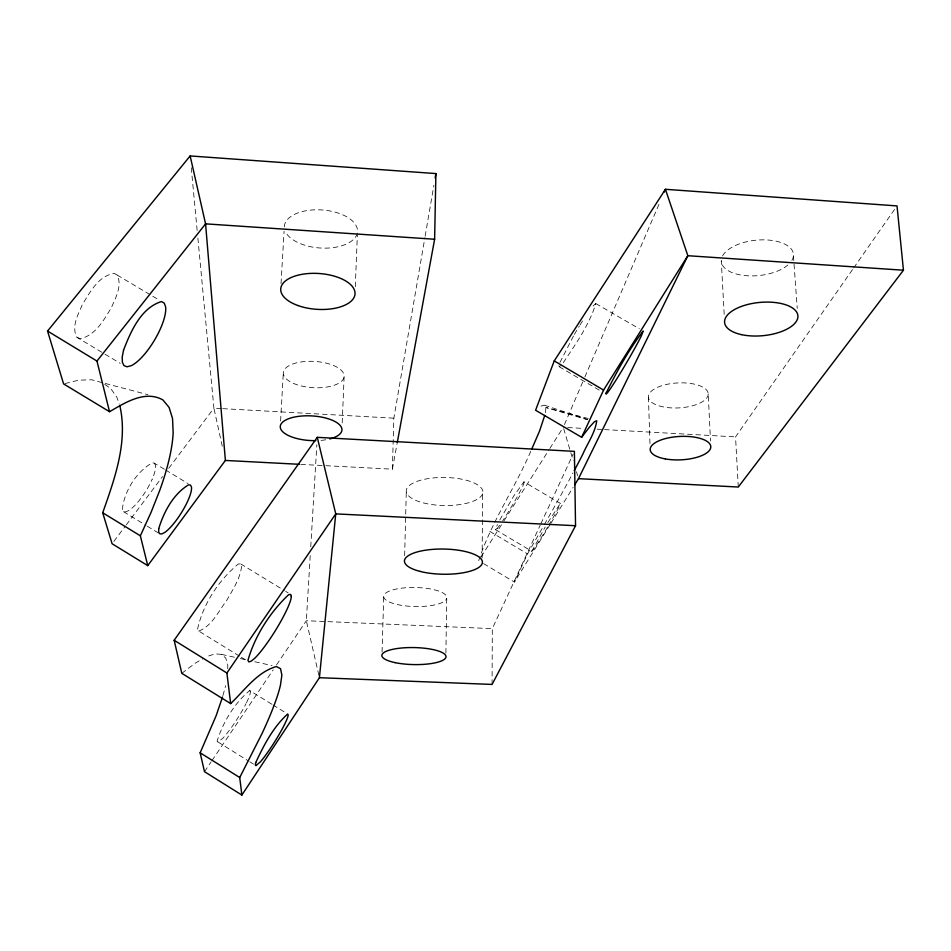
<?xml version="1.0" encoding="UTF-8"?>
<svg xmlns="http://www.w3.org/2000/svg" width="951" height="951" viewBox="0 0 951 951"><rect width="100%" height="100%" fill="white"/><g stroke="black" fill="none" stroke-linecap="round" stroke-linejoin="round"><path stroke-width="0.71" stroke-dasharray="4.75 3.57" d="M492.071 684.423L492.309 628.635L540.192 525.225M482.145 557.916L482.585 493.783A38.337 14.027 0.9 0 0 429.626 478.377A38.337 14.027 0.9 0 0 421.412 502.366A38.337 14.027 0.9 0 0 482.585 493.783M227.741 668.708L227.776 664.725L225.744 658.08L221.571 654.383L215.116 653.872L206.355 656.713M445.9 653.123L446.72 598.607A31.609 9.522 1.2 0 0 402.356 588.087A31.609 9.522 1.2 0 0 396.781 604.396A31.609 9.522 1.2 0 0 446.72 598.607M404.65 555.729L406.327 489.884M325.884 465.693L392.394 469.176L393.857 418.178L424.895 237.643M382.064 652.006L383.752 595.813M355.305 286.75L357.35 234.814M342.205 422.91L344.119 376.56A30.468 13.159 3.4 0 0 299.577 362.2A30.468 13.159 3.4 0 0 297.473 384.893A30.468 13.159 3.4 0 0 344.119 376.56M280.593 420.96L283.303 373.03M281.021 283.636L284.087 231.283M310.216 555.657L306.341 620.73L319.084 676.28M310.751 546.789L316.838 444.747M545.482 412.734L545.874 407.504L544.436 405.185L541.036 406.065M425.145 236.181L433.906 185.219M392.394 469.176L396.936 444.438M222.914 695.597L225.649 685.79M547.61 527.151A28.28 1.082 -59.2 0 1 541.761 536.804A28.268 1.082 -59.2 0 1 533.452 549.63L531.799 551.283L495.483 529.6L497.409 524.619M478.71 560.674C491.346 521.695 515.228 487.851 531.193 450.275M531.799 551.283L545.196 527.02M564.442 424.574L584.283 378.343M584.877 376.976L660.184 201.529M559.937 362.438L573.679 335.632M540.81 523.882L573.156 454.043M483.643 563.634L514.432 582.107L527.52 553.91L543.603 525.927M499.727 520.054L513.932 495.756L523.942 481.824L560.365 503.412L559.794 505.445A28.043 1.07 -59.2 0 1 552.567 518.675A28.28 1.082 -59.2 0 1 549.072 524.679M544.329 524.643L553.03 509.296A215.722 9.807 -59 0 0 572.989 472.968M574.356 334.431L579.302 326.098M547.859 522.586L560.365 503.412M550.094 524.572L514.432 582.107M550.867 523.335L573.132 487.34M580.003 324.992L584.14 318.383M481.075 556.941L503.21 522.04M503.994 520.791L549.048 449.74M549.833 448.492L563.265 427.296M204.501 771.689L211.122 761.87M211.954 760.634L273.222 669.825M276.527 664.915L306.341 620.73L492.309 628.635M738.285 487.031L735.539 436.889L852.821 269.133M853.677 267.92L895.319 208.352M563.301 362.652C575.664 344.084 589.263 324.945 595.813 303.583L592.853 306.151M113.882 541.392L125.389 526.069M126.269 524.893L162.562 476.546M168.755 468.296L213.904 408.157L197.784 237.072M497.468 528.162L495.483 529.6M181.796 673.32L195.264 663.18L203.894 658.151M558.938 365.648L559.212 366.753L560.686 365.683M271.748 704.18L249.709 690.557C234.41 703.134 223.009 722.308 217.078 741.186L217.934 741.97L222.748 738.356A30.575 4.41 -57.6 0 0 234.659 722.855A30.575 4.41 -57.6 0 0 246 703.669M64.977 383.574L78.767 380.162L91.688 379.782L102.339 382.682M198.783 631.072C211.907 626.043 218.587 611.184 226.671 600.461C232.781 589.644 240.223 578.695 241.649 566.071L240.686 563.895L238.273 564.014C218.647 580.336 202.896 604.277 197.535 629.312L198.783 631.072L240.104 656.523M300.766 464.385L324.41 465.621M567.688 427.546L583.878 428.449M597.133 429.186L603.029 429.507M604.491 429.59L735.539 436.889M221.274 408.573L213.904 408.157L222.284 446.304M222.76 408.657L393.857 418.178M164.345 469.223L154.359 463.173L152.196 462.78C136.124 472.171 124.07 491.346 122.287 509.843L123.547 511.697L125.853 511.864L129.051 510.378A28.958 7.977 -57.7 0 0 141.378 497.67A28.97 7.977 -57.7 0 0 152.219 479.138M221.571 654.383L234.552 657.26M240.33 658.532L246.107 659.816M254.761 661.73L272.081 665.569M588.265 418.511L545.874 407.504L587.445 419.736M105.192 383.431L147.976 394.701M544.436 405.185L587.433 419.474M77.019 337.391L80.3 338.711C95.445 335.418 103.909 319.94 111.35 307.684C115.665 297.818 122.334 285.811 117.258 275.101L114.203 273.401C98.512 275.766 89.941 292.302 82.333 304.593C78.184 314.448 70.992 326.966 77.019 337.391L103.707 353.427M595.813 303.583L639.322 328.773M559.212 366.753L599.736 390.409M117.258 275.101L151.518 295.511M152.79 296.26L157.866 299.292M489.789 531.371L527.52 553.91M104.979 354.188L120.23 363.353M165.593 469.984L188.048 483.607M240.686 563.895L284.42 590.595M285.669 591.356L288.177 592.889M123.547 511.697L146.038 525.428M147.286 526.2L159.78 533.832M241.352 657.296L246.357 660.374M272.973 704.929L285.217 712.501M217.934 741.97L248.603 761.062M249.828 761.822L253.501 764.117M104.729 384.359L110.72 388.543L116.83 397.173L119.291 404.116M523.942 481.824L523.704 484.047A27.983 1.831 -59.2 0 1 516.857 497.456A28.209 1.843 -59.2 0 1 502.58 520.982M249.709 690.557L250.398 691.591A30.325 4.375 -57.6 0 1 246 703.681M154.359 463.173L155.477 465.241A28.732 7.905 -57.7 0 1 152.208 479.138M563.681 428.687L573.156 460.617M576.449 471.72L577.685 475.88M191.258 167.745L197.226 231.164M793.443 255.89L797.247 308.457M724.175 314.365L721.286 260.633A36.245 17.736 -6 0 0 747.117 275.766A36.245 17.736 -6 0 0 787.761 265.091M708.222 394.035A29.956 12.494 -3.1 0 1 663.394 406.933A29.956 12.494 -3.1 0 1 663.311 385.262A29.956 12.494 -3.1 0 1 708.222 394.035L710.516 441.002M648.416 397.233L649.997 443.974M357.279 233.078A36.661 19.044 4.2 0 1 323.578 248.14A36.661 19.044 4.2 0 1 285.55 231.925M284.337 226.92A36.661 19.044 4.2 0 1 321.866 209.945A36.661 19.044 4.2 0 1 357.469 231.854M325.765 439.778A30.872 12.327 3.2 0 1 319.916 440.479M499.644 525.285A28.209 1.843 -59.2 0 1 497.361 528.316M722.57 255.938A36.245 17.736 -6 0 1 767.683 239.997A36.245 17.736 -6 0 1 791.767 260.598"/><path stroke-width="1.43" d="M397.197 442.988L434.619 239.248L435.903 173.581L190.141 155.94L47.55 331.055L63.598 383.919L109.531 411.7C125.033 402.737 144.909 389.91 162.835 399.872L169.112 407.42L172.535 418.535L173.153 432.729A225.209 65.132 -56 0 1 159.97 489.789L151.114 512.268L140.356 535.817L147.75 565.631L225.387 460.439L205.571 223.854L190.141 155.94M319.417 677.706L335.751 513.885L317.277 437.341L574.392 451.356L575.545 525.713L492.071 684.423L319.417 677.706L241.875 795.06L204.501 771.689L200.15 752.812L216.127 715.758L222.522 697M435.154 177.944L435.903 173.581M544.757 415.385L539.538 431.088L531.799 448.955M147.75 565.631L112.111 543.758L102.708 512.779C114.643 478.84 128.207 441.763 119.778 405.506M574.666 484.867L578.505 478.662L738.285 487.031L903.45 270.215L897.019 205.915L665.438 189.297L554.243 360.905L535.591 410.238L581.655 437.294L589.335 427.284L594.363 421.78L596.741 420.711C595.207 432.848 587.421 443.392 582.678 454.495A215.722 9.807 -59 0 1 574.226 470.638M664.262 192.019L665.438 189.297L687.846 255.712L578.505 478.662M581.655 437.294L603.576 390.076L687.846 255.712L903.45 270.215M241.875 795.06L239.723 777.514L261.977 733.673A243.052 32.334 -56.8 0 0 280.462 685.112L281.876 675.079L280.557 668.731L276.408 666.52C256.996 672.072 244.68 690.295 230.653 703.585L181.796 673.32L174.164 640.261L317.277 437.341M230.653 703.585L226.897 673.011L335.751 513.885L575.545 525.713M109.531 411.7L96.966 361.059L205.571 223.854L434.619 239.248M225.387 460.439L299.28 464.302M554.243 360.905L603.576 390.076M47.55 331.055L96.966 361.059M102.708 512.779L140.356 535.817M174.164 640.261L226.897 673.011M200.15 752.812L239.723 777.514M291.315 596.396L290.673 594.411L288.581 594.732C270.001 612.361 254.987 635.696 247.938 660.363L248.865 661.92L251.207 661.171L254.82 658.187A40.037 6.241 -58 0 0 270.036 638.87A40.037 6.241 -58 0 0 284.967 613.597A39.716 6.193 -58 0 0 291.315 596.396M315.815 440.658A30.872 12.327 3.2 0 1 280.902 424.312A30.872 12.327 3.2 0 1 327.524 418.547A30.872 12.327 3.2 0 1 329.771 438.934M158.71 528.756L158.686 532.085L159.78 533.832L161.92 533.891L164.963 532.31A29.029 7.204 -57.8 0 0 176.969 519.353A29.041 7.204 -57.8 0 0 187.858 500.797A28.803 7.144 -57.8 0 0 191.484 487.078L190.545 485.117L188.548 484.82C173.237 494.199 163.774 511.923 158.71 528.756M606.084 393.155L606.072 394.106L607.332 392.906A36.911 1.795 -59.5 0 0 617.14 378.284A36.911 1.795 -59.5 0 0 631.095 354.854A36.614 1.771 -59.5 0 0 641.438 335.667L643.161 330.996C628.587 350.087 616.747 371.591 606.084 393.155M255.748 762.559L255.284 764.973L255.962 765.65L260.419 761.799A30.646 3.554 -57.9 0 0 271.974 746.024A30.646 3.554 -57.9 0 0 283.362 726.802A30.408 3.531 -57.9 0 0 288.177 714.938L287.666 714.011C273.317 726.921 263.843 745.144 255.748 762.559M123.559 350.123L122.203 357.029L122.382 362.331L124.034 365.648L127.042 366.789L131.202 365.719A37.636 12.244 -59.1 0 0 147.155 351.002A37.636 12.244 -59.1 0 0 161.23 326.871A37.339 12.149 -59.1 0 0 165.593 306.721L164.202 303.072L161.432 301.55C140.938 307.922 130.762 331.459 123.559 350.123M297.806 305.497A37.244 17.95 3.9 0 0 355.008 294.168A37.244 17.95 3.9 0 0 300.789 274.554A37.244 17.95 3.9 0 0 297.806 305.497M665.343 458.917A30.337 11.709 -2.8 0 0 710.801 446.875A30.337 11.709 -2.8 0 0 665.331 438.613A30.337 11.709 -2.8 0 0 665.343 458.917M741.304 334.597A36.804 16.702 -5.3 0 0 797.877 317.218A36.804 16.702 -5.3 0 0 744.55 305.366A36.804 16.702 -5.3 0 0 741.304 334.597M395.2 662.645A32.049 8.5 1.1 0 0 445.829 657.545A32.049 8.5 1.1 0 0 400.823 648.083A32.049 8.5 1.1 0 0 395.2 662.645M419.902 571.361A38.991 12.601 0.9 0 0 482.109 563.741A38.991 12.601 0.9 0 0 428.235 549.821A38.991 12.601 0.9 0 0 419.902 571.361"/></g></svg>
